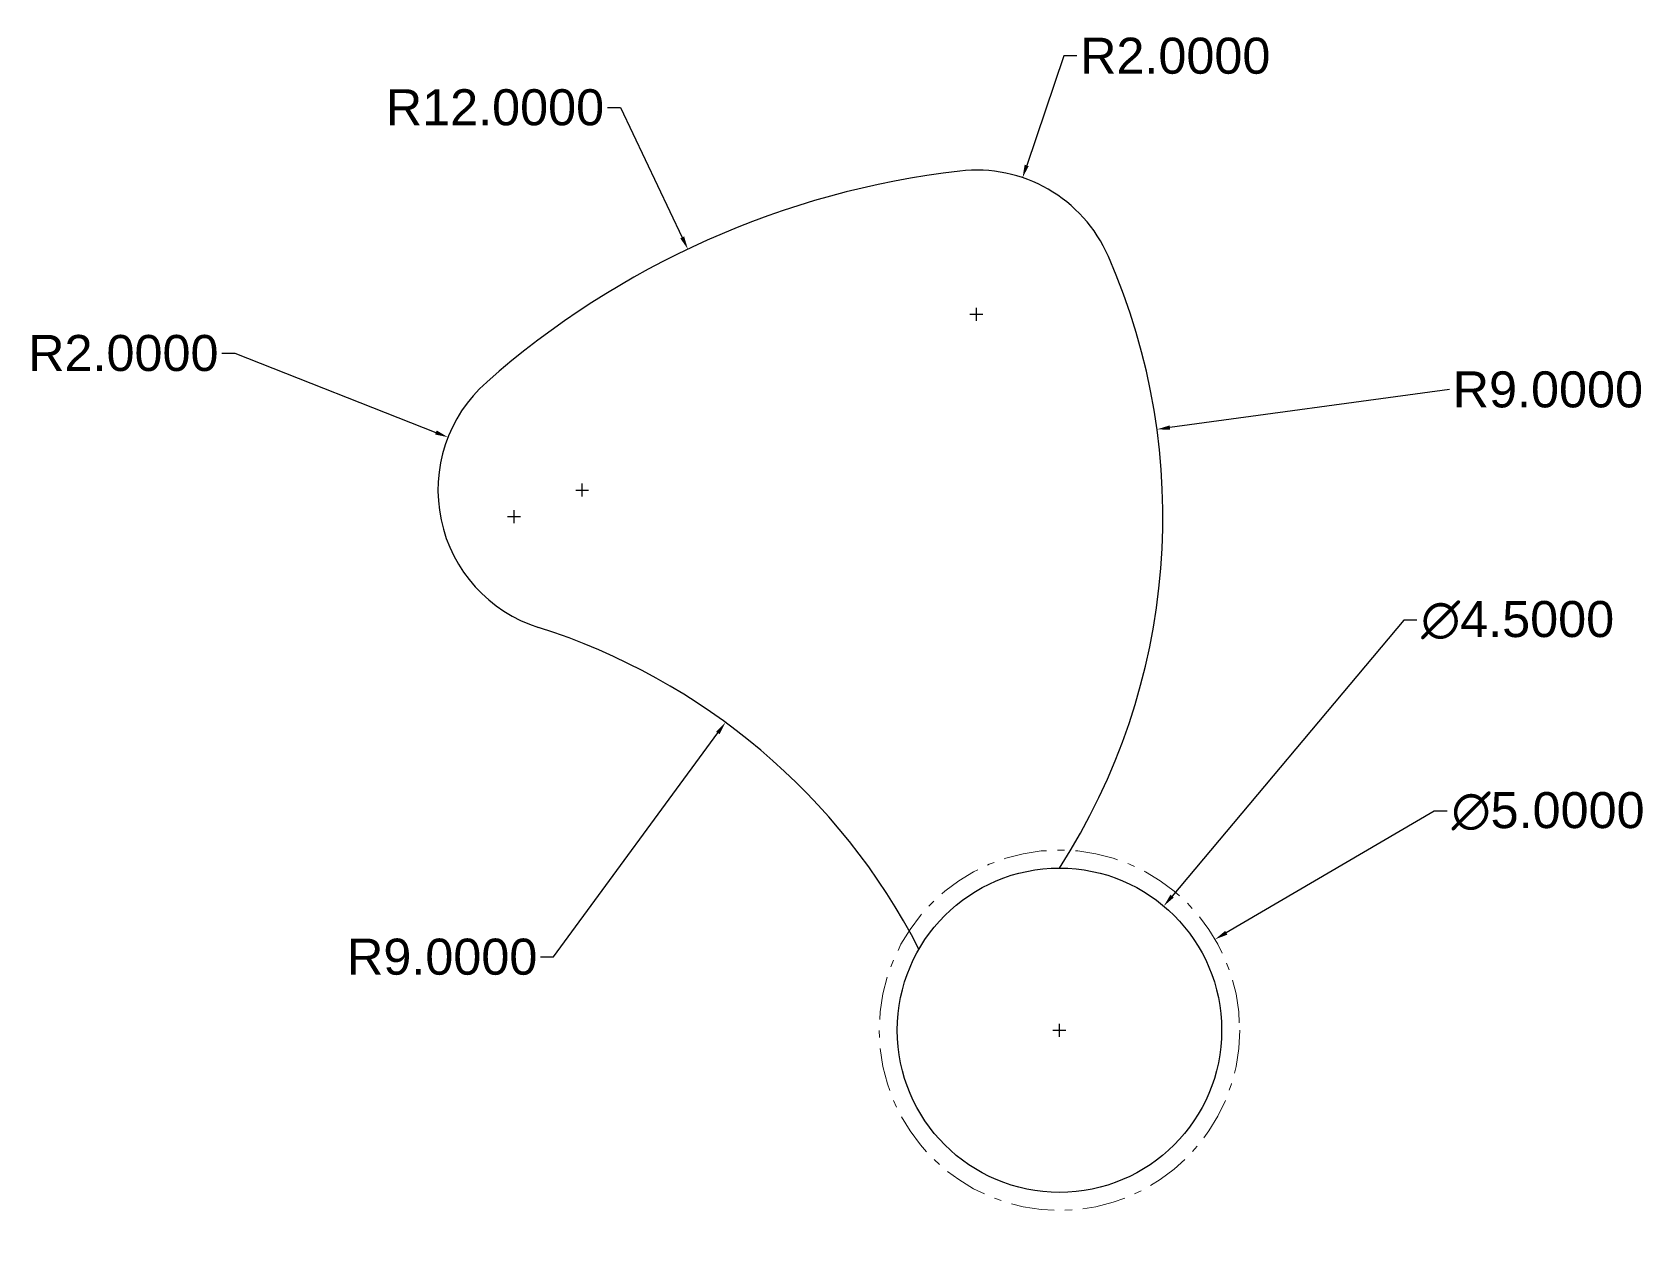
# Model space of a CAD drawing. Header units: centimetres. Extents: x 15.8 to 38.2, y 27 to 43.8.
import ezdxf

# ---------------------------------------------------------------- set-up
doc = ezdxf.new("R2010")
doc.units = ezdxf.units.CM
doc.linetypes.add('ACAD_ISO10W100', pattern=[18, 12, -3, 0, -3])
doc.layers.add('dimesiuni', color=111, linetype='Continuous', lineweight=15)
doc.layers.add('linii de ajutor', color=131, linetype='ACAD_ISO10W100', lineweight=20)
doc.layers.add('schita', color=7, linetype='Continuous')
doc.styles.get("Standard").update_dxf_attribs({"font": 'arial.ttf', "height": 0.5})
doc.dimstyles.get("Standard").update_dxf_attribs({"dimtxt": 0.18, "dimasz": 0.18, "dimexe": 0.18, "dimexo": 0.0625, "dimgap": 0.09, "dimtad": 0, "dimtih": 1, "dimtoh": 1, "dimdec": 4, "dimzin": 0, "dimdsep": 46, "dimtxsty": 'Standard', "dimcen": 0.09, "dimadec": 0, "dimazin": 0, "dimtfac": 1, "dimtdec": 4, "dimtofl": 0, "dimtmove": 0, "dimatfit": 3, "dimfxl": 1, "dimtolj": 1, "dimtzin": 0, "dimarcsym": 0})

# ---------------------------------------------------------------- blocks, each defined once
blk = doc.blocks.new('*D5')
at = {"layer": 'Defpoints', "color": 0, "transparency": 16777216}
for p in [(31.447, 31.723), (28.553, 28.277)]:
    blk.add_point(p, dxfattribs=at)
at = {"layer": 'dimesiuni', "color": 0, "lineweight": -2, "transparency": 16777216}
for p, q in [((34.777, 35.688), (31.563, 31.861)), ((34.957, 35.688), (34.777, 35.688)), ((30, 29.91), (30, 30.09)), ((29.91, 30), (30.09, 30))]:
    blk.add_line(p, q, dxfattribs=at)
at = {"layer": 'dimesiuni', "color": 0, "transparency": 16777216}
blk.add_solid([(31.54, 31.88), (31.586, 31.842), (31.447, 31.723)], dxfattribs=at)
at = {"layer": 'dimesiuni', "color": 0, "transparency": 16777216, "insert": (36.356, 35.688), "char_height": 0.5, "attachment_point": 5}
blk.add_mtext('\\A1;∅4.5000', dxfattribs=at)
blk = doc.blocks.new('*D6')
at = {"layer": 'Defpoints', "color": 0, "transparency": 16777216}
for p in [(32.159, 31.261), (27.841, 28.739)]:
    blk.add_point(p, dxfattribs=at)
at = {"layer": 'dimesiuni', "color": 0, "lineweight": -2, "transparency": 16777216}
for p, q in [((35.199, 33.037), (32.314, 31.352)), ((35.379, 33.037), (35.199, 33.037)), ((30, 29.91), (30, 30.09)), ((29.91, 30), (30.09, 30))]:
    blk.add_line(p, q, dxfattribs=at)
at = {"layer": 'dimesiuni', "color": 0, "transparency": 16777216}
blk.add_solid([(32.299, 31.378), (32.329, 31.326), (32.159, 31.261)], dxfattribs=at)
at = {"layer": 'dimesiuni', "color": 0, "transparency": 16777216, "insert": (36.778, 33.037), "char_height": 0.5, "attachment_point": 5}
blk.add_mtext('\\A1;∅5.0000', dxfattribs=at)
blk = doc.blocks.new('*D7')
at = {"layer": 'Defpoints', "color": 0, "transparency": 16777216}
for p in [(21.518, 38.227), (23.379, 37.494)]:
    blk.add_point(p, dxfattribs=at)
at = {"layer": 'dimesiuni', "color": 0, "lineweight": -2, "transparency": 16777216}
for p, q in [((18.381, 39.392), (18.561, 39.392)), ((18.561, 39.392), (21.35, 38.293)), ((23.289, 37.494), (23.469, 37.494)), ((23.379, 37.404), (23.379, 37.584))]:
    blk.add_line(p, q, dxfattribs=at)
at = {"layer": 'dimesiuni', "color": 0, "transparency": 16777216}
blk.add_solid([(21.361, 38.321), (21.339, 38.265), (21.518, 38.227)], dxfattribs=at)
at = {"layer": 'dimesiuni', "color": 0, "transparency": 16777216, "insert": (17.014, 39.392), "char_height": 0.5, "attachment_point": 5}
blk.add_mtext('\\A1;R2.0000', dxfattribs=at)
blk = doc.blocks.new('*D8')
at = {"layer": 'Defpoints', "color": 0, "transparency": 16777216}
for p in [(29.488, 41.828), (28.847, 39.933)]:
    blk.add_point(p, dxfattribs=at)
at = {"layer": 'dimesiuni', "color": 0, "lineweight": -2, "transparency": 16777216}
for p, q in [((30.06, 43.516), (29.546, 41.998)), ((30.24, 43.516), (30.06, 43.516)), ((28.757, 39.933), (28.937, 39.933)), ((28.847, 39.843), (28.847, 40.023))]:
    blk.add_line(p, q, dxfattribs=at)
at = {"layer": 'dimesiuni', "color": 0, "transparency": 16777216}
blk.add_solid([(29.517, 42.008), (29.574, 41.989), (29.488, 41.828)], dxfattribs=at)
at = {"layer": 'dimesiuni', "color": 0, "transparency": 16777216, "insert": (31.606, 43.516), "char_height": 0.5, "attachment_point": 5}
blk.add_mtext('\\A1;R2.0000', dxfattribs=at)
blk = doc.blocks.new('*D9')
at = {"layer": 'Defpoints', "color": 0, "transparency": 16777216}
for p in [(31.353, 38.336), (22.435, 37.125)]:
    blk.add_point(p, dxfattribs=at)
at = {"layer": 'dimesiuni', "color": 0, "lineweight": -2, "transparency": 16777216}
for p, q in [((35.409, 38.887), (31.531, 38.36)), ((22.435, 37.035), (22.435, 37.215)), ((22.345, 37.125), (22.525, 37.125))]:
    blk.add_line(p, q, dxfattribs=at)
at = {"layer": 'dimesiuni', "color": 0, "transparency": 16777216}
blk.add_solid([(31.527, 38.39), (31.535, 38.331), (31.353, 38.336)], dxfattribs=at)
at = {"layer": 'dimesiuni', "color": 0, "transparency": 16777216, "insert": (36.775, 38.887), "char_height": 0.5, "attachment_point": 5}
blk.add_mtext('\\A1;R9.0000', dxfattribs=at)
blk = doc.blocks.new('*D10')
at = {"layer": 'Defpoints', "color": 0, "transparency": 16777216}
for p in [(25.367, 34.27), (20.047, 27.011)]:
    blk.add_point(p, dxfattribs=at)
at = {"layer": 'dimesiuni', "color": 0, "lineweight": -2, "transparency": 16777216}
for p, q in [((22.983, 31.017), (25.261, 34.124)), ((22.803, 31.017), (22.983, 31.017))]:
    blk.add_line(p, q, dxfattribs=at)
at = {"layer": 'dimesiuni', "color": 0, "transparency": 16777216}
blk.add_solid([(25.237, 34.142), (25.285, 34.107), (25.367, 34.27)], dxfattribs=at)
at = {"layer": 'dimesiuni', "color": 0, "transparency": 16777216, "insert": (21.437, 31.017), "char_height": 0.5, "attachment_point": 5}
blk.add_mtext('\\A1;R9.0000', dxfattribs=at)
blk = doc.blocks.new('*D11')
at = {"layer": 'Defpoints', "color": 0, "transparency": 16777216}
for p in [(24.845, 40.836), (30, 30)]:
    blk.add_point(p, dxfattribs=at)
at = {"layer": 'dimesiuni', "color": 0, "lineweight": -2, "transparency": 16777216}
for p, q in [((23.73, 42.801), (23.91, 42.801)), ((23.91, 42.801), (24.767, 40.999)), ((30, 29.91), (30, 30.09)), ((29.91, 30), (30.09, 30))]:
    blk.add_line(p, q, dxfattribs=at)
at = {"layer": 'dimesiuni', "color": 0, "transparency": 16777216}
blk.add_solid([(24.794, 41.012), (24.74, 40.986), (24.845, 40.836)], dxfattribs=at)
at = {"layer": 'dimesiuni', "color": 0, "transparency": 16777216, "insert": (22.169, 42.801), "char_height": 0.5, "attachment_point": 5}
blk.add_mtext('\\A1;R12.0000', dxfattribs=at)

msp = doc.modelspace()

# ---------------------------------------------------------------- linework, layer by layer
at = {"layer": 'linii de ajutor', "ltscale": 0.05}
msp.add_circle((30, 30), 2.5, dxfattribs=at)
at = {"layer": 'schita'}
msp.add_circle((30, 30), 2.25, dxfattribs=at)
for centre, radius, start, end in [((30, 30), 12, 96.62294, 131.46182), ((28.84665, 39.93327), 2, 23.652026, 96.62294), ((22.43466, 37.125), 9, 327.202832, 23.652026), ((23.37879, 37.49397), 2, 131.46182, 252.368171), ((20.0469, 27.01072), 9, 27.202832, 72.368171)]:
    msp.add_arc(centre, radius, start, end, dxfattribs=at)

# ---------------------------------------------------------------- dimensions: what is measured, and where the dimension line sits
at = {"layer": 'dimesiuni'}
for center, mpoint, picture, middle in [((28.84665, 39.93327), (29.48801, 41.82764), '*D8', (31.60596, 43.51625)), ((30, 30), (24.84465, 40.83616), '*D11', (22.16947, 42.8008)), ((23.37879, 37.49397), (21.51795, 38.22696), '*D7', (17.01429, 39.3919)), ((22.43466, 37.125), (31.35281, 38.33605), '*D9', (35.40912, 38.88687)), ((20.0469, 27.01072), (25.36742, 34.26965), '*D10', (21.43704, 31.01694))]:
    dim = msp.add_radius_dim(center=center, mpoint=mpoint, dimstyle='Standard', dxfattribs=at)
    dim.commit()
    dim.dimension.update_dxf_attribs({"geometry": picture, "text_midpoint": middle, "dimtype": 164})
for p1, p2, picture, middle in [((28.55299, 28.27702), (31.44701, 31.72298), '*D5', (36.3563, 35.6884)), ((27.84138, 28.73891), (32.15862, 31.26109), '*D6', (36.77752, 33.03703))]:
    dim = msp.add_diameter_dim_2p(p1=p1, p2=p2, dimstyle='Standard', dxfattribs=at)
    dim.commit()
    dim.dimension.update_dxf_attribs({"geometry": picture, "text_midpoint": middle, "dimtype": 163})

doc.saveas('drawing.dxf')
